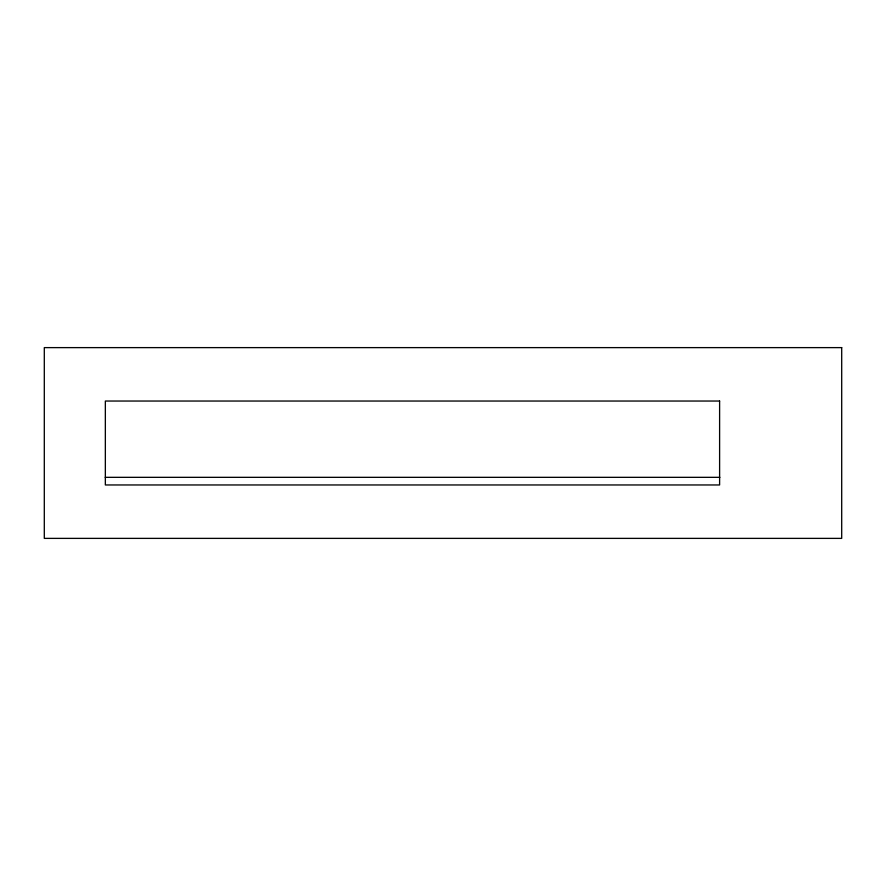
<?xml version="1.0" encoding="UTF-8"?>
<svg xmlns="http://www.w3.org/2000/svg" width="886" height="886" viewBox="0 0 886 886"><rect width="100%" height="100%" fill="white"/><g stroke="black" fill="none" stroke-linecap="round" stroke-linejoin="round"><path stroke-width="1.33" d="M105.212 477.332L719.875 477.332M841.7 347.622L44.3 347.622L44.3 538.378L841.7 538.378L841.7 347.622M719.609 401.037L105.345 401.037L105.345 484.963L719.609 484.963L719.609 401.037"/></g></svg>
